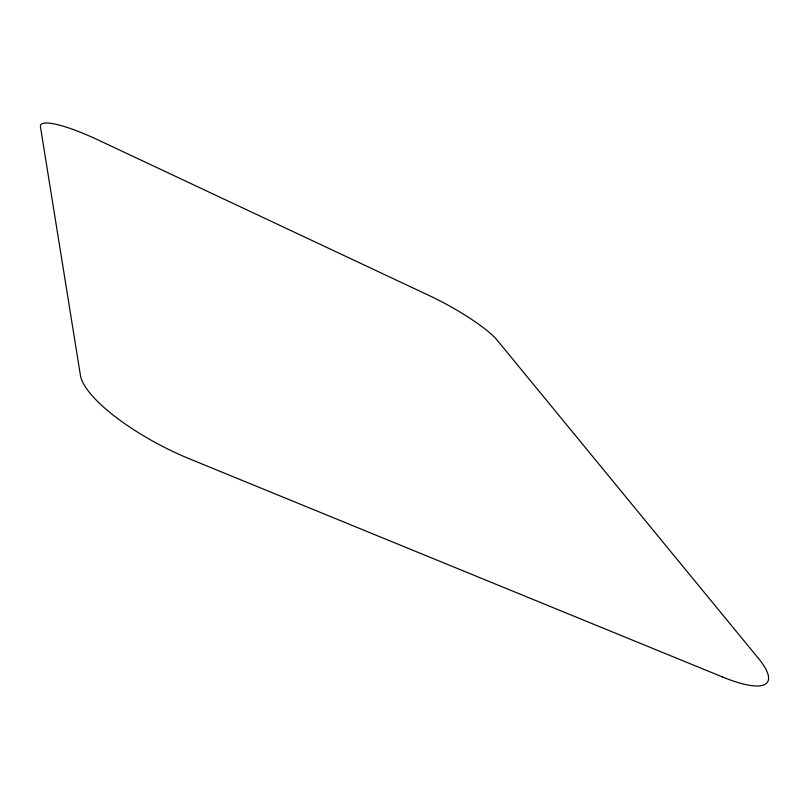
<?xml version="1.0" encoding="UTF-8"?>
<svg xmlns="http://www.w3.org/2000/svg" width="809" height="809" viewBox="0 0 809 809"><rect width="100%" height="100%" fill="white"/><g stroke="black" fill="none" stroke-linecap="round" stroke-linejoin="round"><path stroke-width="1.21" d="M722.71 677.052L189.973 459.047A106.98 32.087 27.5 0 1 80.404 375.224L40.46 126.871A68.957 12.813 26.9 0 1 98.263 140.038L429.518 295.71A62.91 11.154 29.2 0 1 497.07 340.083L758.407 658.354A97.808 24.604 32.6 0 1 722.71 677.052"/></g></svg>
